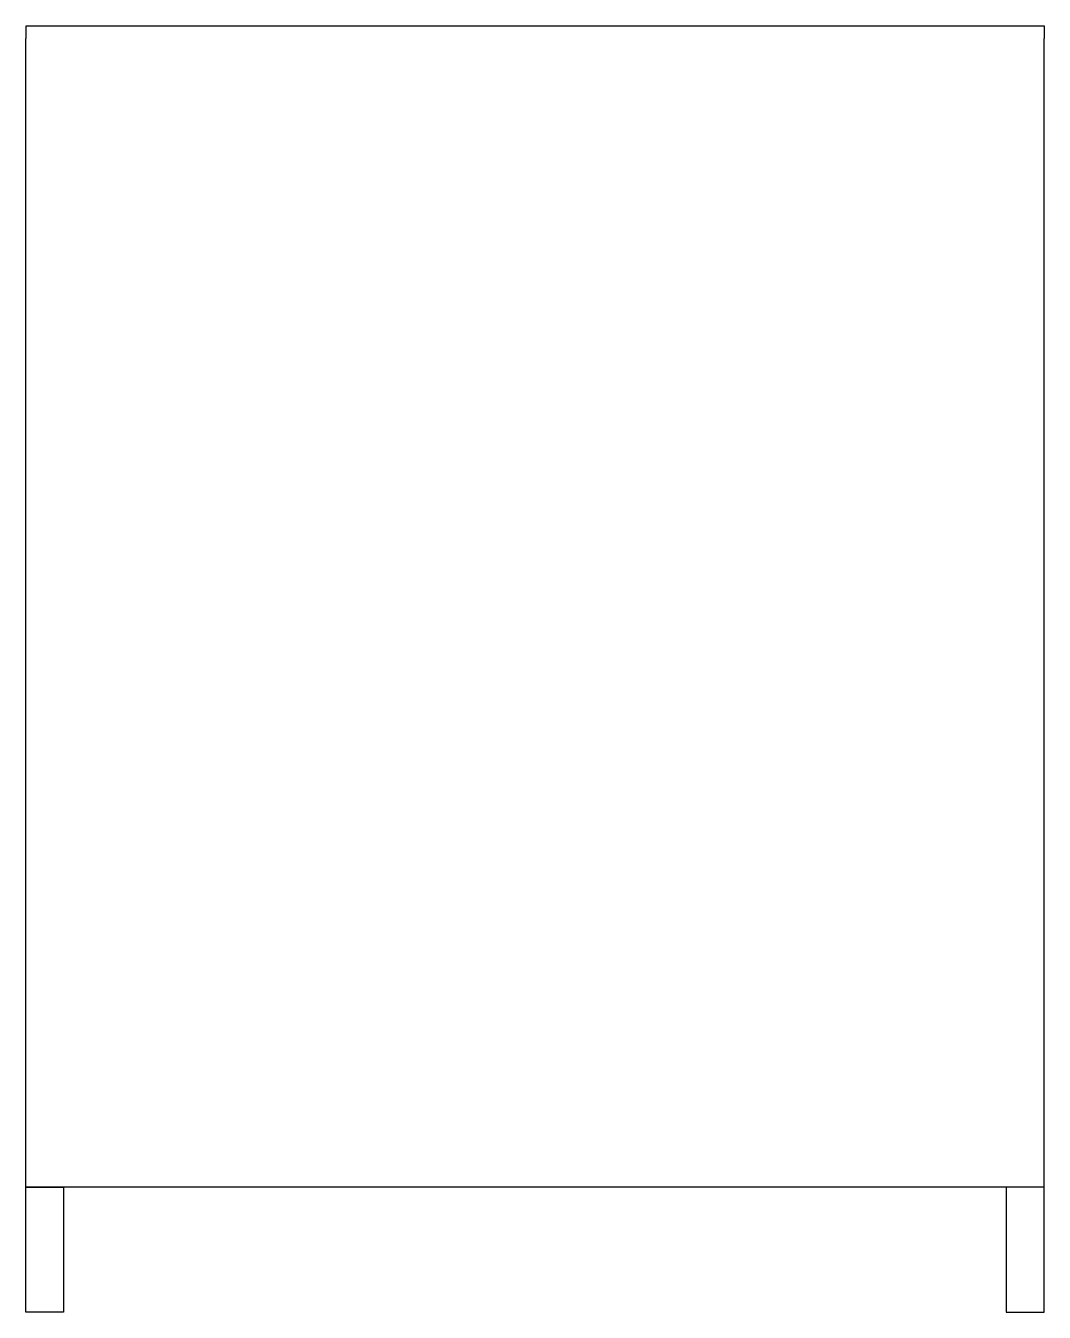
# Model space of a CAD drawing. Extents: x 1354 to 1434, y -1208 to -1107.
import ezdxf

# ---------------------------------------------------------------- set-up
doc = ezdxf.new("R2010")
doc.units = 0
doc.layers.get('0').update_dxf_attribs({"linetype": 'CONTINUOUS'})

# ---------------------------------------------------------------- blocks, each defined once
blk = doc.blocks.new('A$C276511C5')
at = {"color": 7}
for p, q in [((-52.91, 0), (-52.91, 90.23)), ((27.1, 0), (27.1, 90.23)), ((27.1, 0), (-52.91, 0))]:
    blk.add_line(p, q, dxfattribs=at)
blk.add_lwpolyline([(-52.88, 90.23), (-52.88, 91.24), (27.1, 91.24), (27.1, 90.23)], dxfattribs=at)
for points in [[(-49.93, -9.84), (-52.91, -9.84), (-52.91, 0), (-49.93, 0)], [(24.12, -9.84), (27.1, -9.84), (27.1, 0), (24.12, 0)]]:
    blk.add_lwpolyline(points, close=True, dxfattribs=at)

msp = doc.modelspace()

# ---------------------------------------------------------------- block references
at = {"color": 7}
msp.add_blockref('A$C276511C5', (1407.07, -1197.81), dxfattribs=at)

doc.saveas('drawing.dxf')
